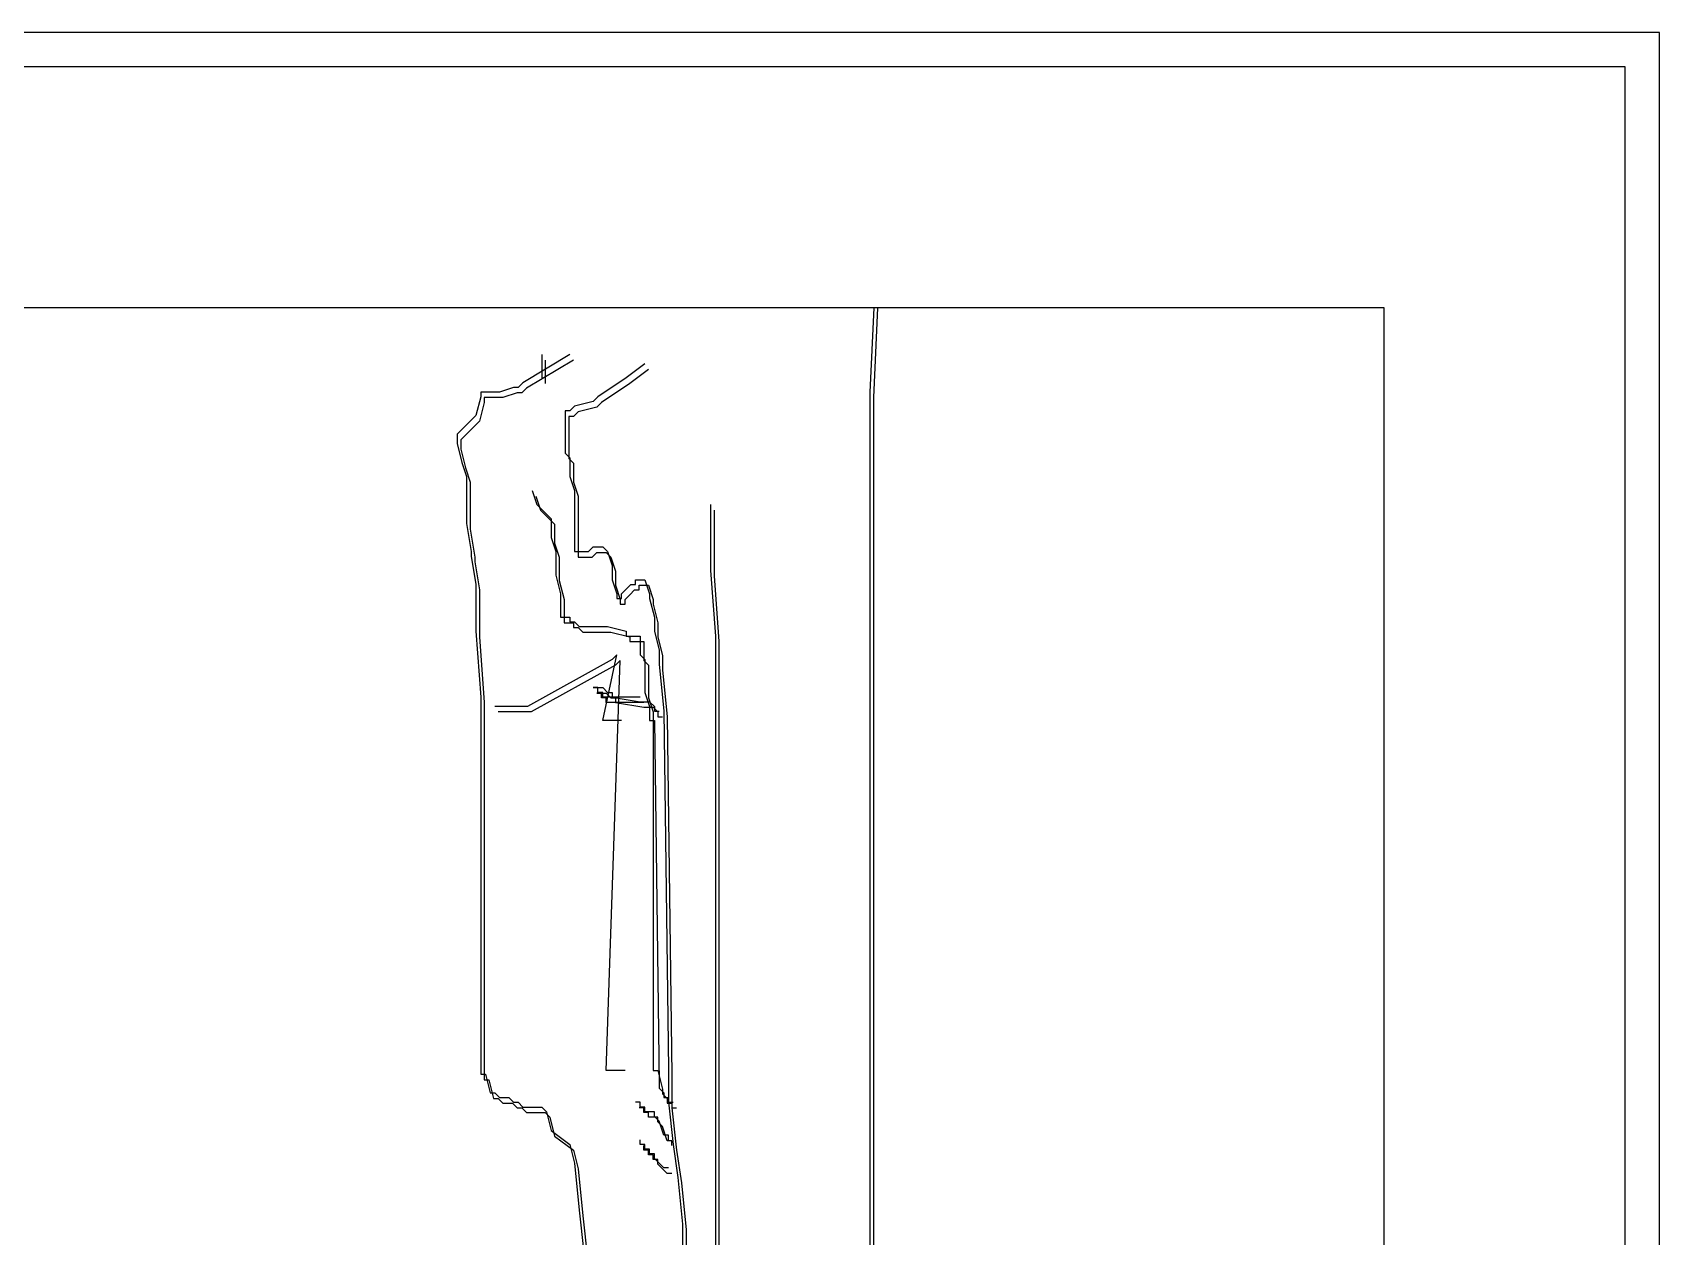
# Model space of a CAD drawing. Extents: x -74236 to 286982, y -14633 to 132816.
# Drawn here: x 106281.5 to 106754.1, y 123966.2 to 124315.9 of the extents above; entities that cross this region are included whole.
import ezdxf

# ---------------------------------------------------------------- set-up
doc = ezdxf.new("R2010")
doc.units = 0
doc.header["$LTSCALE"] = 10
doc.header["$MEASUREMENT"] = 0
for name, color, linetype in [('1活动家具', 4, 'Continuous'), ('4', 4, 'Continuous'), ('LAYER3', 4, 'Continuous')]:
    doc.layers.add(name, color=color, linetype=linetype)

# ---------------------------------------------------------------- blocks, each defined once
blk = doc.blocks.new('dsfgdgf')
at = {"layer": '4', "ltscale": 20}
for points in [[(106190.1, 122712.88), (106990.1, 122712.88), (106990.1, 123412.88), (106190.1, 123412.88)], [(106200.1, 122722.88), (106980.1, 122722.88), (106980.1, 123402.88), (106200.1, 123402.88)], [(106270.1, 122792.88), (106910.1, 122792.88), (106910.1, 123332.88), (106270.1, 123332.88)]]:
    blk.add_lwpolyline(points, close=True, dxfattribs=at)
at = {"layer": 'LAYER3'}
for p, q in [((106760.81, 123308.46), (106761.92, 123332.88)), ((106761.84, 123306.84), (106763.02, 123332.88)), ((106673.54, 123319.36), (106659.91, 123311.18)), ((106674.57, 123317.74), (106660.94, 123309.56)), ((106665.36, 123319.36), (106665.36, 123312.54)), ((106666.39, 123317.74), (106666.39, 123310.92)), ((106695.36, 123316.63), (106689.91, 123312.54)), ((106659.91, 123311.18), (106658.54, 123309.82)), ((106689.91, 123312.54), (106681.72, 123307.09)), ((106690.94, 123310.92), (106682.76, 123305.47)), ((106696.39, 123315.01), (106690.94, 123310.92)), ((106647.64, 123307.09), (106646.27, 123301.64)), ((106653.09, 123308.46), (106647.64, 123308.46)), ((106647.64, 123308.46), (106647.64, 123307.09)), ((106654.12, 123306.84), (106648.67, 123306.84)), ((106648.67, 123306.84), (106648.67, 123305.47)), ((106657.18, 123309.82), (106653.09, 123308.46)), ((106658.21, 123308.2), (106654.12, 123306.84)), ((106658.54, 123309.82), (106657.18, 123309.82)), ((106659.58, 123308.2), (106658.21, 123308.2)), ((106660.94, 123309.56), (106659.58, 123308.2)), ((106681.72, 123307.09), (106680.36, 123305.73)), ((106760.81, 123057.2), (106760.81, 123308.46)), ((106761.84, 123055.58), (106761.84, 123306.84)), ((106646.27, 123301.64), (106642.18, 123297.55)), ((106648.67, 123305.47), (106647.3, 123300.02)), ((106673.54, 123303), (106672.18, 123303)), ((106672.18, 123303), (106672.18, 123290.74)), ((106674.57, 123301.39), (106673.21, 123301.39)), ((106673.21, 123301.39), (106673.21, 123289.12)), ((106674.91, 123304.37), (106673.54, 123303)), ((106675.94, 123302.75), (106674.57, 123301.39)), ((106680.36, 123305.73), (106674.91, 123304.37)), ((106681.39, 123304.11), (106675.94, 123302.75)), ((106682.76, 123305.47), (106681.39, 123304.11)), ((106642.18, 123297.55), (106640.82, 123296.19)), ((106647.3, 123300.02), (106643.21, 123295.93)), ((106640.82, 123296.19), (106640.82, 123293.47)), ((106640.82, 123293.47), (106642.18, 123288.02)), ((106643.21, 123295.93), (106641.85, 123294.57)), ((106641.85, 123294.57), (106641.85, 123291.85)), ((106641.85, 123291.85), (106643.21, 123286.4)), ((106642.18, 123288.02), (106643.55, 123283.93)), ((106672.18, 123290.74), (106673.54, 123289.38)), ((106673.21, 123289.12), (106674.57, 123287.76)), ((106673.54, 123289.38), (106673.54, 123283.93)), ((106674.57, 123287.76), (106674.57, 123282.31)), ((106643.21, 123286.4), (106644.58, 123282.31)), ((106643.55, 123283.93), (106643.55, 123270.3)), ((106673.54, 123283.93), (106674.91, 123279.84)), ((106644.58, 123282.31), (106644.58, 123268.68)), ((106662.64, 123279.84), (106664, 123275.75)), ((106663.67, 123278.22), (106665.03, 123274.13)), ((106674.57, 123282.31), (106675.94, 123278.22)), ((106674.91, 123279.84), (106674.91, 123262.12)), ((106675.94, 123278.22), (106675.94, 123260.5)), ((106664, 123275.75), (106668.09, 123271.66)), ((106665.03, 123274.13), (106669.12, 123270.04)), ((106714.45, 123275.75), (106714.45, 123256.67)), ((106715.48, 123274.13), (106715.48, 123255.05)), ((106643.55, 123270.3), (106644.91, 123262.12)), ((106644.58, 123268.68), (106645.94, 123260.5)), ((106668.09, 123271.66), (106668.09, 123266.21)), ((106669.12, 123270.04), (106669.12, 123264.59)), ((106668.09, 123266.21), (106669.45, 123262.12)), ((106669.12, 123264.59), (106670.48, 123260.5)), ((106679, 123262.12), (106680.36, 123263.49)), ((106680.36, 123263.49), (106683.09, 123263.49)), ((106683.09, 123263.49), (106684.45, 123262.12)), ((106644.91, 123262.12), (106644.91, 123260.76)), ((106644.91, 123260.76), (106646.27, 123252.59)), ((106645.94, 123260.5), (106645.94, 123259.14)), ((106645.94, 123259.14), (106647.3, 123250.97)), ((106669.45, 123262.12), (106669.45, 123255.31)), ((106670.48, 123260.5), (106670.48, 123253.69)), ((106674.91, 123262.12), (106679, 123262.12)), ((106675.94, 123260.5), (106680.03, 123260.5)), ((106680.03, 123260.5), (106681.39, 123261.87)), ((106681.39, 123261.87), (106684.12, 123261.87)), ((106684.12, 123261.87), (106685.48, 123260.5)), ((106684.45, 123262.12), (106685.81, 123258.04)), ((106685.48, 123260.5), (106686.85, 123256.42)), ((106669.45, 123255.31), (106670.82, 123249.86)), ((106685.81, 123258.04), (106685.81, 123253.95)), ((106686.85, 123256.42), (106686.85, 123252.33)), ((106714.45, 123256.67), (106715.81, 123237.6)), ((106715.48, 123255.05), (106716.84, 123235.98)), ((106646.27, 123252.59), (106646.27, 123238.96)), ((106647.3, 123250.97), (106647.3, 123237.34)), ((106670.48, 123253.69), (106671.85, 123248.24)), ((106670.82, 123249.86), (106670.82, 123243.05)), ((106685.81, 123253.95), (106687.18, 123249.86)), ((106686.85, 123252.33), (106688.21, 123248.24)), ((106687.18, 123249.86), (106687.18, 123248.5)), ((106688.54, 123249.86), (106689.91, 123251.22)), ((106688.54, 123248.5), (106688.54, 123249.86)), ((106689.57, 123248.24), (106690.94, 123249.6)), ((106689.91, 123251.22), (106691.27, 123252.59)), ((106690.94, 123249.6), (106692.3, 123250.97)), ((106691.27, 123252.59), (106692.63, 123252.59)), ((106692.3, 123250.97), (106693.66, 123250.97)), ((106692.63, 123253.95), (106695.36, 123253.95)), ((106692.63, 123252.59), (106692.63, 123253.95)), ((106693.66, 123252.33), (106696.39, 123252.33)), ((106693.66, 123250.97), (106693.66, 123252.33)), ((106695.36, 123253.95), (106696.72, 123249.86)), ((106696.39, 123252.33), (106697.75, 123248.24)), ((106696.72, 123249.86), (106696.72, 123248.5)), ((106671.85, 123248.24), (106671.85, 123241.43)), ((106687.18, 123248.5), (106688.54, 123248.5)), ((106688.21, 123248.24), (106688.21, 123246.88)), ((106688.21, 123246.88), (106689.57, 123246.88)), ((106689.57, 123246.88), (106689.57, 123248.24)), ((106696.72, 123248.5), (106698.09, 123243.05)), ((106697.75, 123248.24), (106697.75, 123246.88)), ((106697.75, 123246.88), (106699.12, 123241.43)), ((106670.82, 123243.05), (106673.54, 123243.05)), ((106671.85, 123241.43), (106674.57, 123241.43)), ((106673.54, 123243.05), (106673.54, 123241.68)), ((106673.54, 123241.68), (106674.91, 123241.68)), ((106674.57, 123241.43), (106674.57, 123240.06)), ((106674.57, 123240.06), (106675.94, 123240.06)), ((106674.91, 123241.68), (106676.27, 123240.32)), ((106675.94, 123240.06), (106677.3, 123238.7)), ((106676.27, 123240.32), (106684.45, 123240.32)), ((106684.45, 123240.32), (106689.91, 123238.96)), ((106698.09, 123243.05), (106698.09, 123238.96)), ((106699.12, 123241.43), (106699.12, 123237.34)), ((106646.27, 123238.96), (106647.64, 123219.88)), ((106647.3, 123237.34), (106648.67, 123218.26)), ((106677.3, 123238.7), (106685.48, 123238.7)), ((106685.48, 123238.7), (106690.94, 123237.34)), ((106689.91, 123238.96), (106689.91, 123237.6)), ((106689.91, 123237.6), (106694, 123237.6)), ((106690.94, 123237.34), (106690.94, 123235.98)), ((106690.94, 123235.98), (106695.03, 123235.98)), ((106694, 123237.6), (106694, 123232.15)), ((106695.03, 123235.98), (106695.03, 123230.53)), ((106698.09, 123238.96), (106699.45, 123233.51)), ((106699.12, 123237.34), (106700.48, 123231.89)), ((106715.81, 123237.6), (106715.81, 123047.66)), ((106716.84, 123235.98), (106716.84, 123046.04)), ((106685.81, 123230.78), (106661.27, 123217.16)), ((106683.09, 123213.07), (106687.18, 123232.15)), ((106684.12, 123111.45), (106688.21, 123230.53)), ((106687.18, 123232.15), (106685.81, 123230.78)), ((106688.21, 123230.53), (106686.85, 123229.16)), ((106694, 123232.15), (106695.36, 123230.78)), ((106695.03, 123230.53), (106696.39, 123229.16)), ((106695.36, 123230.78), (106695.36, 123221.24)), ((106699.45, 123233.51), (106699.45, 123229.42)), ((106700.48, 123231.89), (106700.48, 123227.8)), ((106686.85, 123229.16), (106662.3, 123215.54)), ((106696.39, 123229.16), (106696.39, 123219.62)), ((106699.45, 123229.42), (106700.81, 123215.79)), ((106700.48, 123227.8), (106701.84, 123214.17)), ((106680.36, 123222.61), (106683.09, 123222.61)), ((106681.72, 123222.61), (106680.36, 123222.61)), ((106681.39, 123220.99), (106684.12, 123220.99)), ((106682.76, 123220.99), (106681.39, 123220.99)), ((106681.72, 123221.24), (106681.72, 123222.61)), ((106683.09, 123221.24), (106681.72, 123221.24)), ((106682.76, 123219.62), (106682.76, 123220.99)), ((106683.09, 123222.61), (106684.45, 123221.24)), ((106683.09, 123219.88), (106683.09, 123221.24)), ((106684.12, 123220.99), (106685.48, 123219.62)), ((106684.45, 123221.24), (106685.81, 123221.24)), ((106685.81, 123221.24), (106685.81, 123219.88)), ((106695.36, 123221.24), (106696.72, 123217.16)), ((106647.64, 123219.88), (106647.64, 123110.34)), ((106648.67, 123218.26), (106648.67, 123108.72)), ((106661.27, 123217.16), (106651.73, 123217.16)), ((106684.12, 123219.62), (106682.76, 123219.62)), ((106694, 123219.88), (106683.09, 123219.88)), ((106684.12, 123218.26), (106684.12, 123219.62)), ((106695.03, 123218.26), (106684.12, 123218.26)), ((106685.48, 123219.62), (106686.85, 123219.62)), ((106685.81, 123219.88), (106694, 123218.52)), ((106686.85, 123219.62), (106686.85, 123218.26)), ((106686.85, 123218.26), (106695.03, 123216.9)), ((106694, 123218.52), (106696.72, 123218.52)), ((106695.03, 123216.9), (106697.75, 123216.9)), ((106696.39, 123219.62), (106697.75, 123215.54)), ((106696.72, 123218.52), (106698.09, 123217.16)), ((106696.72, 123217.16), (106696.72, 123213.07)), ((106697.75, 123216.9), (106699.12, 123215.54)), ((106698.09, 123217.16), (106698.09, 123215.79)), ((106662.3, 123215.54), (106652.76, 123215.54)), ((106688.54, 123213.07), (106683.09, 123213.07)), ((106696.72, 123213.07), (106698.09, 123213.07)), ((106697.75, 123215.54), (106697.75, 123111.45)), ((106698.09, 123215.79), (106699.45, 123215.79)), ((106698.09, 123213.07), (106699.45, 123107.62)), ((106699.12, 123215.54), (106699.12, 123214.17)), ((106699.12, 123214.17), (106700.48, 123214.17)), ((106700.81, 123215.79), (106702.18, 123111.71)), ((106701.84, 123214.17), (106703.21, 123110.09)), ((106647.64, 123110.34), (106649, 123110.34)), ((106648.67, 123108.72), (106650.03, 123108.72)), ((106649, 123110.34), (106650.36, 123104.89)), ((106650.03, 123108.72), (106651.39, 123103.27)), ((106689.57, 123111.45), (106684.12, 123111.45)), ((106697.75, 123111.45), (106699.12, 123111.45)), ((106699.12, 123111.45), (106700.48, 123106)), ((106699.45, 123107.62), (106699.45, 123106.25)), ((106702.18, 123111.71), (106702.18, 123102.17)), ((106703.21, 123110.09), (106703.21, 123100.55)), ((106650.36, 123104.89), (106651.73, 123104.89)), ((106651.39, 123103.27), (106652.76, 123103.27)), ((106651.73, 123104.89), (106653.09, 123103.53)), ((106652.76, 123103.27), (106654.12, 123101.91)), ((106653.09, 123103.53), (106655.82, 123103.53)), ((106655.82, 123103.53), (106657.18, 123102.17)), ((106699.45, 123106.25), (106700.81, 123104.89)), ((106700.48, 123106), (106700.48, 123104.63)), ((106700.48, 123104.63), (106701.84, 123103.27)), ((106700.81, 123104.89), (106700.81, 123103.53)), ((106700.81, 123103.53), (106702.18, 123103.53)), ((106701.84, 123103.27), (106701.84, 123101.91)), ((106702.18, 123103.53), (106702.18, 123102.17)), ((106654.12, 123101.91), (106656.85, 123101.91)), ((106656.85, 123101.91), (106658.21, 123100.55)), ((106657.18, 123102.17), (106658.54, 123102.17)), ((106658.21, 123100.55), (106659.58, 123100.55)), ((106658.54, 123102.17), (106659.91, 123100.8)), ((106659.58, 123100.55), (106660.94, 123099.18)), ((106659.91, 123100.8), (106665.36, 123100.8)), ((106660.94, 123099.18), (106666.39, 123099.18)), ((106665.36, 123100.8), (106666.73, 123099.44)), ((106666.39, 123099.18), (106667.76, 123097.82)), ((106666.73, 123099.44), (106668.09, 123093.99)), ((106694, 123102.17), (106692.63, 123102.17)), ((106695.03, 123100.55), (106693.66, 123100.55)), ((106694, 123100.8), (106694, 123102.17)), ((106695.36, 123100.8), (106694, 123100.8)), ((106695.03, 123099.18), (106695.03, 123100.55)), ((106696.39, 123099.18), (106695.03, 123099.18)), ((106695.36, 123099.44), (106695.36, 123100.8)), ((106698.09, 123099.44), (106695.36, 123099.44)), ((106696.39, 123097.82), (106696.39, 123099.18)), ((106698.09, 123098.08), (106698.09, 123099.44)), ((106699.45, 123096.72), (106698.09, 123098.08)), ((106701.84, 123101.91), (106703.21, 123101.91)), ((106702.18, 123102.17), (106703.54, 123102.17)), ((106702.18, 123102.17), (106703.54, 123089.9)), ((106703.21, 123101.91), (106703.21, 123100.55)), ((106703.21, 123100.55), (106704.57, 123100.55)), ((106703.21, 123100.55), (106704.57, 123088.28)), ((106667.76, 123097.82), (106669.12, 123092.37)), ((106668.09, 123093.99), (106673.54, 123089.9)), ((106699.12, 123097.82), (106696.39, 123097.82)), ((106699.12, 123096.46), (106699.12, 123097.82)), ((106700.48, 123095.1), (106699.12, 123096.46)), ((106700.81, 123092.63), (106699.45, 123096.72)), ((106701.84, 123091.01), (106700.48, 123095.1)), ((106669.12, 123092.37), (106674.57, 123088.28)), ((106673.54, 123089.9), (106674.91, 123084.45)), ((106694, 123089.9), (106694, 123091.26)), ((106695.36, 123089.9), (106694, 123089.9)), ((106695.03, 123088.28), (106695.03, 123089.65)), ((106695.36, 123088.54), (106695.36, 123089.9)), ((106696.72, 123088.54), (106695.36, 123088.54)), ((106696.72, 123087.18), (106696.72, 123088.54)), ((106702.18, 123092.63), (106700.81, 123092.63)), ((106703.21, 123091.01), (106701.84, 123091.01)), ((106702.18, 123091.26), (106702.18, 123092.63)), ((106703.21, 123089.65), (106703.21, 123091.01)), ((106703.54, 123089.9), (106704.9, 123080.36)), ((106674.57, 123088.28), (106675.94, 123082.83)), ((106674.91, 123084.45), (106676.27, 123070.82)), ((106696.39, 123088.28), (106695.03, 123088.28)), ((106696.39, 123086.92), (106696.39, 123088.28)), ((106697.75, 123086.92), (106696.39, 123086.92)), ((106698.09, 123087.18), (106696.72, 123087.18)), ((106697.75, 123085.56), (106697.75, 123086.92)), ((106699.12, 123085.56), (106697.75, 123085.56)), ((106698.09, 123085.81), (106698.09, 123087.18)), ((106699.45, 123084.45), (106698.09, 123085.81)), ((106699.12, 123084.19), (106699.12, 123085.56)), ((106700.48, 123082.83), (106699.12, 123084.19)), ((106700.81, 123083.09), (106699.45, 123084.45)), ((106704.57, 123088.28), (106705.94, 123078.74)), ((106675.94, 123082.83), (106677.3, 123069.21)), ((106701.84, 123081.47), (106700.48, 123082.83)), ((106702.18, 123083.09), (106700.81, 123083.09)), ((106703.21, 123081.47), (106701.84, 123081.47)), ((106704.9, 123080.36), (106706.27, 123066.74)), ((106705.94, 123078.74), (106707.3, 123065.12)), ((106676.27, 123070.82), (106677.63, 123058.56)), ((106677.3, 123069.21), (106678.66, 123056.94)), ((106706.27, 123066.74), (106706.27, 123054.47)), ((106707.3, 123065.12), (106707.3, 123052.85))]:
    blk.add_line(p, q, dxfattribs=at)

msp = doc.modelspace()

# ---------------------------------------------------------------- block references
at = {"layer": '1活动家具', "color": 0}
msp.add_blockref('dsfgdgf', (-235.96, 903.03), dxfattribs=at)

doc.saveas('drawing.dxf')
